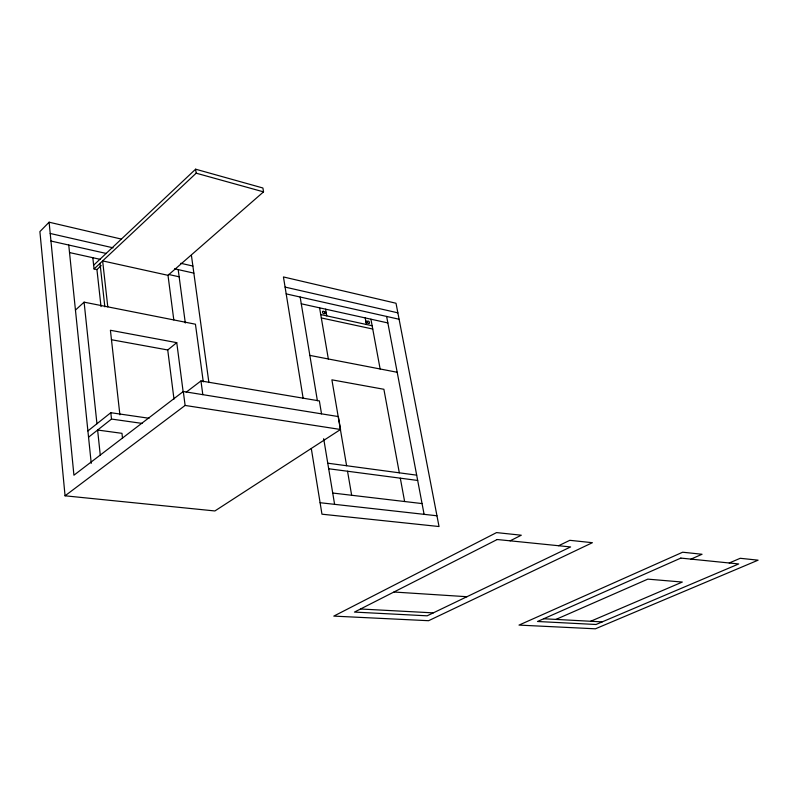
<?xml version="1.0" encoding="UTF-8"?>
<svg xmlns="http://www.w3.org/2000/svg" width="798" height="798" viewBox="0 0 798 798"><rect width="100%" height="100%" fill="white"/><g stroke="black" fill="none" stroke-linecap="round" stroke-linejoin="round"><path stroke-width="1.2" d="M367.419 321.484L365.793 321.105M49.107 222.203L39.9 231.61L65.057 495.807L214.891 510.959L340.546 429.484L338.332 416.566L183.301 391.499L73.925 475.209L49.107 222.203L121.476 239.111M93.645 265.205L195.62 169.196L262.911 187.999L263.53 191.869L167.999 275.32L102.633 260.906L107.79 306.851M101.196 265.594L96.937 269.574L94.054 268.956L196.188 173.186L195.62 169.196M75.451 310.083L84.099 302.163L195.44 324.217L203.281 381.893M111.401 339.719L167.73 349.973L176.757 342.651L183.181 392.047M87.9 430.94L110.802 412.706L149.036 418.262M88.548 437.194L111.501 419.06L142.044 423.399M186.183 392.197L200.956 380.935L319.37 400.915L321.524 413.853M65.057 495.807L185.116 405.444L340.546 429.484M510.131 540.825L521.293 535.209L496.536 532.595L333.793 616.106L428.596 620.704L592.385 542.7L569.812 540.316L558.64 545.732M690.978 559.119L702.05 554.261L682.659 552.216L519.009 625.093L595.418 628.804L758.1 560.176L740.235 558.291L729.232 562.989M555.947 619.418L647.816 579.139L682.32 582.051L590.66 621.263M360.536 608.994L433.294 612.874M543.677 618.759L602.201 621.881M393.933 592.016L466.96 596.714M320.098 502.72L436.955 515.777M332.716 493.034L422.052 503.578M328.686 468.755L417.673 480.456M327.759 463.199L416.676 475.159M176.757 342.651L110.413 330.272L119.9 414.85M309.853 355.399L397.204 372.277M321.315 317.943L372.756 329.035M324.686 313.375L326.402 313.744M366.033 322.412L367.669 322.771M320.736 314.572L372.147 325.744M324.477 312.068L326.173 312.417M69.526 252.567L100.468 259.4M168.488 274.442L179.151 276.796M301.275 303.789L387.858 322.931M50.952 241.036L106.443 253.505M174.543 268.796L193.864 273.135M286.183 293.883L399.1 319.25M50.204 233.475L113.087 247.829M180.797 263.29L192.887 266.043M285.086 287.09L397.863 312.836M196.188 173.186L263.53 191.869M386.631 316.447L424.097 514.341M370.93 319.18L380.137 368.985M399.319 472.825L383.888 389.284L331.898 379.828L346.601 465.733M400.307 478.172L404.626 501.523M365.215 317.923L366.422 324.497M325.604 309.165L326.771 315.878M319.589 307.838L328.337 358.97M347.539 471.229L351.649 495.269M300.148 297.016L317.385 400.726M323.689 438.701L334.601 504.346M303.14 398.302L283.44 276.946L396.017 303.25L439.03 526.53L321.963 514.191L311.32 448.666M191.43 255.46L208.896 382.561M200.956 380.935L202.812 394.651M178.193 269.624L185.306 323.02M183.301 391.499L185.116 405.444M167.999 275.32L173.804 319.928M167.73 349.973L173.984 399.08M122.523 438.282L121.974 433.334L97.615 430.032L100.269 455.169M100.009 263.37L104.847 306.831M96.937 269.574L101.017 306.582M110.802 412.706L111.501 419.06M92.817 257.714L94.054 268.956M84.099 302.163L96.947 423.738M68.748 245.036L91.241 463.359M497.194 539.518L354.452 612.086L427.159 615.817L570.6 546.939L497.194 539.518M680.834 558.091L537.503 621.492L596.036 624.495L738.709 563.947L680.834 558.091M367.409 322.153A1.387 0.908 54.6 0 0 369.245 323.449A1.387 0.908 54.6 0 0 368.726 321.305A1.387 0.908 54.6 0 0 367.409 322.153M322.502 312.317A1.426 0.948 53.3 0 0 324.407 313.664A1.426 0.948 53.3 0 0 323.908 311.469A1.426 0.948 53.3 0 0 322.502 312.317"/></g></svg>
